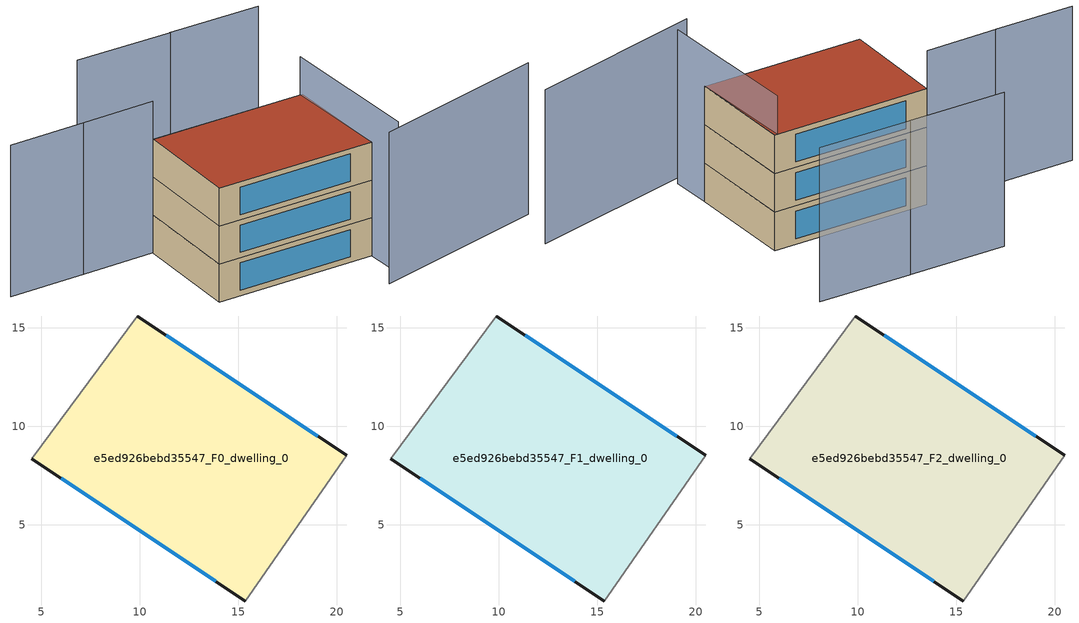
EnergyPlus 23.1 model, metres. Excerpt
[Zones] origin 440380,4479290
e5ed926bebd35547_F0_dwelling_0
 floor ground (EU_floor_Construction): 20.51,8.51 15.35,1.13 4.52,8.35 9.87,15.59 z0
 wall outside (EU_wall_Construction): 4.52,8.35 15.35,1.13 / 20.51,8.51 9.87,15.59 z0:3
 wall adiabatic (EU_wall_Construction): 15.35,1.13 20.51,8.51 / 9.87,15.59 4.52,8.35 z0:3
 window (EU_Window_Construction): 6.02,7.35 13.85,2.13 / 19.03,9.5 11.35,14.61 z0.42:2.58
e5ed926bebd35547_F1_dwelling_0
 floor to e5ed926bebd35547_F0_dwelling_0 (EU_floor_Construction): 20.51,8.51 15.35,1.13 4.52,8.35 9.87,15.59 z3
 wall outside (EU_wall_Construction): 4.52,8.35 15.35,1.13 / 20.51,8.51 9.87,15.59 z3:6
 wall adiabatic (EU_wall_Construction): 15.35,1.13 20.51,8.51 / 9.87,15.59 4.52,8.35 z3:6
 window (EU_Window_Construction): 6.02,7.35 13.85,2.13 / 19.03,9.5 11.35,14.61 z3.42:5.58
e5ed926bebd35547_F2_dwelling_0
 floor to e5ed926bebd35547_F1_dwelling_0 (EU_floor_Construction): 20.51,8.51 15.35,1.13 4.52,8.35 9.87,15.59 z6
 wall outside (EU_wall_Construction): 4.52,8.35 15.35,1.13 / 20.51,8.51 9.87,15.59 z6:9
 wall adiabatic (EU_wall_Construction): 15.35,1.13 20.51,8.51 / 9.87,15.59 4.52,8.35 z6:9
 window (EU_Window_Construction): 6.02,7.35 13.85,2.13 / 19.03,9.5 11.35,14.61 z6.42:8.58
 roof outside (EU_roof_Construction): 15.35,1.13 20.51,8.51 9.87,15.59 4.52,8.35 z9
shading: 11.71,-1.7 25.59,-6.67 / 13.49,-1.66 20.33,8.63 / 4.92,18.87 9.9,15.63 / 26.64,14.42 20.38,18.66 / 20.4,18.62 13.84,23.04 / -0.29,22.33 5.05,18.8 z0:12
[Building]
EU S2 Campaign: North Axis=0; Terrain=City; Solar Distribution=FullExterior
[Site:Location]
Madrid: Latitude=40.5; Longitude=-3.5; Time Zone=1; Elevation=609
[SizingPeriod:WeatherFileDays]
AnnualSizingPeriod: Begin Month=1; Begin Day of Month=1; End Month=12; End Day of Month=31; Day of Week for Start Day=Monday; Use Weather File Daylight Saving Period=No; Use Weather File Rain and Snow Indicators=No
[MATERIAL]
EU_InternalMass_Material: Roughness=MediumRough; Thickness=0.1; Conductivity=1; Density=1800; Specific Heat=900; Thermal Absorptance=0.9; Solar Absorptance=0.7; Visible Absorptance=0.7
[MATERIAL:NOMASS] Roughness=MediumRough; Thermal Absorptance=0.9; Solar Absorptance=0.7; Visible Absorptance=0.7
Name | Thermal Resistance
EU_wall_NoMass | 1.60022
EU_roof_NoMass | 1.57597
EU_floor_NoMass | 0.470652
[WINDOWMATERIAL:SIMPLEGLAZINGSYSTEM]
EU_Window_SimpleGlazing: UFactor=3.28802; Solar Heat Gain Coefficient=0.85; Visible Transmittance=0.85
[CONSTRUCTION]
EU_wall_Construction: EU_wall_NoMass
EU_roof_Construction: EU_roof_NoMass
EU_floor_Construction: EU_floor_NoMass
EU_Window_Construction: EU_Window_SimpleGlazing
EU_InternalMass_Construction: EU_InternalMass_Material
[ZONE] Type=1; Multiplier=1; Ceiling Height=autocalculate; Volume=348.294; Floor Area=autocalculate; Part of Total Floor Area=Yes
e5ed926bebd35547_F0_dwelling_0; e5ed926bebd35547_F1_dwelling_0; e5ed926bebd35547_F2_dwelling_0
[INTERNALMASS] Construction=EU_InternalMass_Construction; Surface Area=116.098
Name | Zone or ZoneList
e5ed926bebd35547_F0_dwelling_0_EU_InternalMass | e5ed926bebd35547_F0_dwelling_0
e5ed926bebd35547_F1_dwelling_0_EU_InternalMass | e5ed926bebd35547_F1_dwelling_0
e5ed926bebd35547_F2_dwelling_0_EU_InternalMass | e5ed926bebd35547_F2_dwelling_0
[OTHEREQUIPMENT] Fuel Type=Electricity; Design Level Calculation Method=Watts/Area; Power per Zone Floor Area=1; Fraction Latent=0; Fraction Radiant=0; Fraction Lost=0; Carbon Dioxide Generation Rate=0; EndUse Subcategory=EU_Step8_InternalGains
Name | Zone or ZoneList or Space or SpaceList | Schedule
EU_Step8_InternalGain_e5ed926bebd35547_F0_dwelling_0_f000 | e5ed926bebd35547_F0_dwelling_0 | EU_Step8_GainSchedule_e5ed926bebd35547_F0_dwelling_0_f000
EU_Step8_InternalGain_e5ed926bebd35547_F1_dwelling_0_f000 | e5ed926bebd35547_F1_dwelling_0 | EU_Step8_GainSchedule_e5ed926bebd35547_F1_dwelling_0_f000
EU_Step8_InternalGain_e5ed926bebd35547_F2_dwelling_0_f000 | e5ed926bebd35547_F2_dwelling_0 | EU_Step8_GainSchedule_e5ed926bebd35547_F2_dwelling_0_f000
[ZONEVENTILATION:DESIGNFLOWRATE] Schedule=EU_AlwaysOn; Design Flow Rate Calculation Method=AirChanges/Hour; Air Changes per Hour=0.480704; Ventilation Type=Natural; Fan Pressure Rise=0; Fan Total Efficiency=1; Constant Term Coefficient=1; Temperature Term Coefficient=0; Velocity Term Coefficient=0; Velocity Squared Term Coefficient=0; Minimum Indoor Temperature=-100; Maximum Indoor Temperature=100; Delta Temperature=-100; Minimum Outdoor Temperature=-100; Maximum Outdoor Temperature=100; Maximum Wind Speed=40
Name | Zone or ZoneList or Space or SpaceList
EU_ConstantAir_e5ed926bebd35547_F0_dwelling_0 | e5ed926bebd35547_F0_dwelling_0
EU_ConstantAir_e5ed926bebd35547_F1_dwelling_0 | e5ed926bebd35547_F1_dwelling_0
EU_ConstantAir_e5ed926bebd35547_F2_dwelling_0 | e5ed926bebd35547_F2_dwelling_0
[HVACTEMPLATE:THERMOSTAT] Constant Heating Setpoint=20; Constant Cooling Setpoint=50
EU_HeatOnly_e5ed926bebd35547_F0_dwelling_0; EU_HeatOnly_e5ed926bebd35547_F1_dwelling_0; EU_HeatOnly_e5ed926bebd35547_F2_dwelling_0
[HVACTEMPLATE:ZONE:IDEALLOADSAIRSYSTEM] System Availability Schedule=EU_AlwaysOn; Maximum Heating Supply Air Temperature=50; Minimum Cooling Supply Air Temperature=13; Maximum Heating Supply Air Humidity Ratio=0.0156; Minimum Cooling Supply Air Humidity Ratio=0.0077; Heating Limit=NoLimit; Cooling Limit=NoLimit; Heating Availability Schedule=EU_AlwaysOn; Cooling Availability Schedule=EU_CoolingOff; Dehumidification Control Type=ConstantSensibleHeatRatio; Cooling Sensible Heat Ratio=0.7; Dehumidification Setpoint=60; Humidification Control Type=None; Humidification Setpoint=30; Outdoor Air Method=None; Outdoor Air Flow Rate per Person=0.00944; Outdoor Air Flow Rate per Zone Floor Area=0; Outdoor Air Flow Rate per Zone=0; Demand Controlled Ventilation Type=None; Outdoor Air Economizer Type=NoEconomizer; Heat Recovery Type=None; Sensible Heat Recovery Effectiveness=0.7; Latent Heat Recovery Effectiveness=0.65
Name | Template Thermostat
e5ed926bebd35547_F0_dwelling_0 | EU_HeatOnly_e5ed926bebd35547_F0_dwelling_0
e5ed926bebd35547_F1_dwelling_0 | EU_HeatOnly_e5ed926bebd35547_F1_dwelling_0
e5ed926bebd35547_F2_dwelling_0 | EU_HeatOnly_e5ed926bebd35547_F2_dwelling_0
[SIZING:ZONE] Zone Cooling Design Supply Air Temperature Input Method=SupplyAirTemperature; Zone Cooling Design Supply Air Temperature=13; Zone Heating Design Supply Air Temperature Input Method=SupplyAirTemperature; Zone Heating Design Supply Air Temperature=50; Zone Cooling Design Supply Air Humidity Ratio=0.008; Zone Heating Design Supply Air Humidity Ratio=0.008; Cooling Design Air Flow Method=DesignDay; Cooling Design Air Flow Rate=0; Cooling Minimum Air Flow per Zone Floor Area=0.000762; Cooling Minimum Air Flow=0; Cooling Minimum Air Flow Fraction=0.2; Heating Design Air Flow Method=DesignDay; Heating Design Air Flow Rate=0; Heating Maximum Air Flow per Zone Floor Area=0.002032; Heating Maximum Air Flow=0.141576; Heating Maximum Air Flow Fraction=0.3; Account for Dedicated Outdoor Air System=No; Dedicated Outdoor Air System Control Strategy=NeutralSupplyAir; Dedicated Outdoor Air Low Setpoint Temperature for Design=autosize; Dedicated Outdoor Air High Setpoint Temperature for Design=autosize; Zone Load Sizing Method=Sensible Load Only No Latent Load; Zone Latent Cooling Design Supply Air Humidity Ratio Input Method=HumidityRatioDifference; Zone Cooling Design Supply Air Humidity Ratio Difference=0.005; Zone Latent Heating Design Supply Air Humidity Ratio Input Method=HumidityRatioDifference; Zone Humidification Design Supply Air Humidity Ratio Difference=0.005
e5ed926bebd35547_F0_dwelling_0; e5ed926bebd35547_F1_dwelling_0; e5ed926bebd35547_F2_dwelling_0
[SCHEDULE:CONSTANT]
Name | Hourly Value
EU_AlwaysOn | 1
EU_CoolingOff | 0
[SCHEDULE:FILE] Column Number=1; Rows to Skip at Top=0; Number of Hours of Data=8760; Column Separator=Comma; Interpolate to Timestep=No; Minutes per Item=60; Adjust Schedule for Daylight Savings=Yes
Name | File
EU_Step8_GainSchedule_e5ed926bebd35547_F0_dwelling_0_f000 | ../../schedules/e5ed926bebd35547/e5ed926bebd35547_F0_dwelling_0_f000_gain.csv
EU_Step8_GainSchedule_e5ed926bebd35547_F1_dwelling_0_f000 | ../../schedules/e5ed926bebd35547/e5ed926bebd35547_F1_dwelling_0_f000_gain.csv
EU_Step8_GainSchedule_e5ed926bebd35547_F2_dwelling_0_f000 | ../../schedules/e5ed926bebd35547/e5ed926bebd35547_F2_dwelling_0_f000_gain.csv
